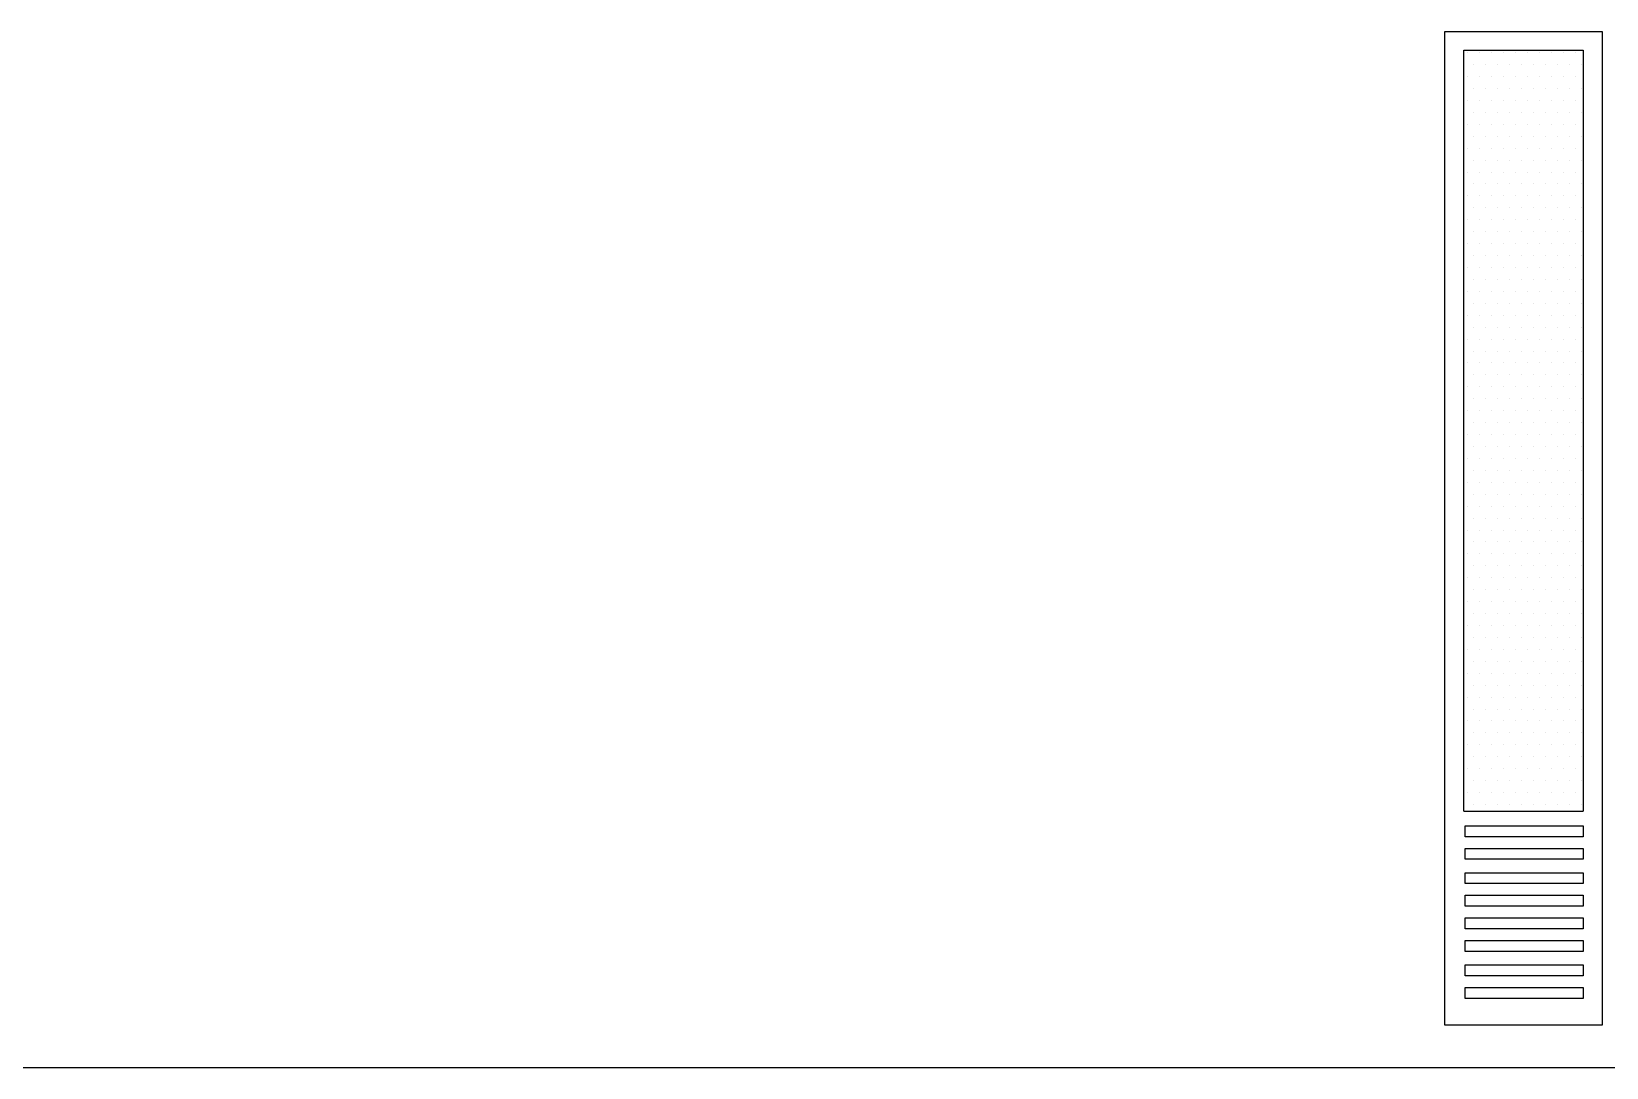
# Model space of a CAD drawing. Header units: inches. Extents: x 11.8 to 54.3, y 10.8 to 35.6.
# Drawn here: x 29.811 to 30.49, y 28.998 to 29.445 of the extents above; entities that cross this region are included whole.
import ezdxf

# ---------------------------------------------------------------- set-up
doc = ezdxf.new("R2010")
doc.units = ezdxf.units.IN
doc.header["$MEASUREMENT"] = 0
for name, color, linetype in [('02', 2, 'Continuous'), ('1', 1, 'Continuous'), ('4', 4, 'Continuous')]:
    doc.layers.add(name, color=color, linetype=linetype)

msp = doc.modelspace()

# ---------------------------------------------------------------- linework, layer by layer
at = {"layer": '02'}
for p, q in [((30.42878, 29.43678), (30.48028, 29.43678)), ((30.42878, 29.10878), (30.42878, 29.43678)), ((30.43049, 29.43574), (30.43049, 29.43574)), ((30.43564, 29.43574), (30.43564, 29.43574)), ((30.44078, 29.43574), (30.44078, 29.43574)), ((30.44592, 29.43574), (30.44592, 29.43574)), ((30.45107, 29.43574), (30.45107, 29.43574)), ((30.45621, 29.43574), (30.45621, 29.43574)), ((30.46135, 29.43574), (30.46135, 29.43574)), ((30.4665, 29.43574), (30.4665, 29.43574)), ((30.47164, 29.43574), (30.47164, 29.43574)), ((30.47678, 29.43574), (30.47678, 29.43574)), ((30.48028, 29.43678), (30.48028, 29.10878)), ((30.43306, 29.4306), (30.43306, 29.4306)), ((30.43821, 29.4306), (30.43821, 29.4306)), ((30.44335, 29.4306), (30.44335, 29.4306)), ((30.44849, 29.4306), (30.44849, 29.4306)), ((30.45364, 29.4306), (30.45364, 29.4306)), ((30.45878, 29.4306), (30.45878, 29.4306)), ((30.46393, 29.4306), (30.46393, 29.4306)), ((30.46907, 29.4306), (30.46907, 29.4306)), ((30.47421, 29.4306), (30.47421, 29.4306)), ((30.47936, 29.4306), (30.47936, 29.4306)), ((30.43049, 29.42545), (30.43049, 29.42545)), ((30.43564, 29.42545), (30.43564, 29.42545)), ((30.44078, 29.42545), (30.44078, 29.42545)), ((30.44592, 29.42545), (30.44592, 29.42545)), ((30.45107, 29.42545), (30.45107, 29.42545)), ((30.45621, 29.42545), (30.45621, 29.42545)), ((30.46135, 29.42545), (30.46135, 29.42545)), ((30.4665, 29.42545), (30.4665, 29.42545)), ((30.47164, 29.42545), (30.47164, 29.42545)), ((30.47678, 29.42545), (30.47678, 29.42545)), ((30.43049, 29.41517), (30.43049, 29.41517)), ((30.43306, 29.42031), (30.43306, 29.42031)), ((30.43564, 29.41517), (30.43564, 29.41517)), ((30.43821, 29.42031), (30.43821, 29.42031)), ((30.44078, 29.41517), (30.44078, 29.41517)), ((30.44335, 29.42031), (30.44335, 29.42031)), ((30.44592, 29.41517), (30.44592, 29.41517)), ((30.44849, 29.42031), (30.44849, 29.42031)), ((30.45107, 29.41517), (30.45107, 29.41517)), ((30.45364, 29.42031), (30.45364, 29.42031)), ((30.45621, 29.41517), (30.45621, 29.41517)), ((30.45878, 29.42031), (30.45878, 29.42031)), ((30.46135, 29.41517), (30.46135, 29.41517)), ((30.46393, 29.42031), (30.46393, 29.42031)), ((30.4665, 29.41517), (30.4665, 29.41517)), ((30.46907, 29.42031), (30.46907, 29.42031)), ((30.47164, 29.41517), (30.47164, 29.41517)), ((30.47421, 29.42031), (30.47421, 29.42031)), ((30.47678, 29.41517), (30.47678, 29.41517)), ((30.47936, 29.42031), (30.47936, 29.42031)), ((30.43306, 29.41002), (30.43306, 29.41002)), ((30.43821, 29.41002), (30.43821, 29.41002)), ((30.44335, 29.41002), (30.44335, 29.41002)), ((30.44849, 29.41002), (30.44849, 29.41002)), ((30.45364, 29.41002), (30.45364, 29.41002)), ((30.45878, 29.41002), (30.45878, 29.41002)), ((30.46393, 29.41002), (30.46393, 29.41002)), ((30.46907, 29.41002), (30.46907, 29.41002)), ((30.47421, 29.41002), (30.47421, 29.41002)), ((30.47936, 29.41002), (30.47936, 29.41002)), ((30.43049, 29.40488), (30.43049, 29.40488)), ((30.43564, 29.40488), (30.43564, 29.40488)), ((30.44078, 29.40488), (30.44078, 29.40488)), ((30.44592, 29.40488), (30.44592, 29.40488)), ((30.45107, 29.40488), (30.45107, 29.40488)), ((30.45621, 29.40488), (30.45621, 29.40488)), ((30.46135, 29.40488), (30.46135, 29.40488)), ((30.4665, 29.40488), (30.4665, 29.40488)), ((30.47164, 29.40488), (30.47164, 29.40488)), ((30.47678, 29.40488), (30.47678, 29.40488)), ((30.43049, 29.39459), (30.43049, 29.39459)), ((30.43306, 29.39973), (30.43306, 29.39973)), ((30.43564, 29.39459), (30.43564, 29.39459)), ((30.43821, 29.39973), (30.43821, 29.39973)), ((30.44078, 29.39459), (30.44078, 29.39459)), ((30.44335, 29.39973), (30.44335, 29.39973)), ((30.44592, 29.39459), (30.44592, 29.39459)), ((30.44849, 29.39973), (30.44849, 29.39973)), ((30.45107, 29.39459), (30.45107, 29.39459)), ((30.45364, 29.39973), (30.45364, 29.39973)), ((30.45621, 29.39459), (30.45621, 29.39459)), ((30.45878, 29.39973), (30.45878, 29.39973)), ((30.46135, 29.39459), (30.46135, 29.39459)), ((30.46393, 29.39973), (30.46393, 29.39973)), ((30.4665, 29.39459), (30.4665, 29.39459)), ((30.46907, 29.39973), (30.46907, 29.39973)), ((30.47164, 29.39459), (30.47164, 29.39459)), ((30.47421, 29.39973), (30.47421, 29.39973)), ((30.47678, 29.39459), (30.47678, 29.39459)), ((30.47936, 29.39973), (30.47936, 29.39973)), ((30.43306, 29.38945), (30.43306, 29.38945)), ((30.43821, 29.38945), (30.43821, 29.38945)), ((30.44335, 29.38945), (30.44335, 29.38945)), ((30.44849, 29.38945), (30.44849, 29.38945)), ((30.45364, 29.38945), (30.45364, 29.38945)), ((30.45878, 29.38945), (30.45878, 29.38945)), ((30.46393, 29.38945), (30.46393, 29.38945)), ((30.46907, 29.38945), (30.46907, 29.38945)), ((30.47421, 29.38945), (30.47421, 29.38945)), ((30.47936, 29.38945), (30.47936, 29.38945)), ((30.43049, 29.3843), (30.43049, 29.3843)), ((30.43564, 29.3843), (30.43564, 29.3843)), ((30.44078, 29.3843), (30.44078, 29.3843)), ((30.44592, 29.3843), (30.44592, 29.3843)), ((30.45107, 29.3843), (30.45107, 29.3843)), ((30.45621, 29.3843), (30.45621, 29.3843)), ((30.46135, 29.3843), (30.46135, 29.3843)), ((30.4665, 29.3843), (30.4665, 29.3843)), ((30.47164, 29.3843), (30.47164, 29.3843)), ((30.47678, 29.3843), (30.47678, 29.3843)), ((30.43049, 29.37402), (30.43049, 29.37402)), ((30.43306, 29.37916), (30.43306, 29.37916)), ((30.43564, 29.37402), (30.43564, 29.37402)), ((30.43821, 29.37916), (30.43821, 29.37916)), ((30.44078, 29.37402), (30.44078, 29.37402)), ((30.44335, 29.37916), (30.44335, 29.37916)), ((30.44592, 29.37402), (30.44592, 29.37402)), ((30.44849, 29.37916), (30.44849, 29.37916)), ((30.45107, 29.37402), (30.45107, 29.37402)), ((30.45364, 29.37916), (30.45364, 29.37916)), ((30.45621, 29.37402), (30.45621, 29.37402)), ((30.45878, 29.37916), (30.45878, 29.37916)), ((30.46135, 29.37402), (30.46135, 29.37402)), ((30.46393, 29.37916), (30.46393, 29.37916)), ((30.4665, 29.37402), (30.4665, 29.37402)), ((30.46907, 29.37916), (30.46907, 29.37916)), ((30.47164, 29.37402), (30.47164, 29.37402)), ((30.47421, 29.37916), (30.47421, 29.37916)), ((30.47678, 29.37402), (30.47678, 29.37402)), ((30.47936, 29.37916), (30.47936, 29.37916)), ((30.43306, 29.36887), (30.43306, 29.36887)), ((30.43821, 29.36887), (30.43821, 29.36887)), ((30.44335, 29.36887), (30.44335, 29.36887)), ((30.44849, 29.36887), (30.44849, 29.36887)), ((30.45364, 29.36887), (30.45364, 29.36887)), ((30.45878, 29.36887), (30.45878, 29.36887)), ((30.46393, 29.36887), (30.46393, 29.36887)), ((30.46907, 29.36887), (30.46907, 29.36887)), ((30.47421, 29.36887), (30.47421, 29.36887)), ((30.47936, 29.36887), (30.47936, 29.36887)), ((30.43049, 29.36373), (30.43049, 29.36373)), ((30.43564, 29.36373), (30.43564, 29.36373)), ((30.44078, 29.36373), (30.44078, 29.36373)), ((30.44592, 29.36373), (30.44592, 29.36373)), ((30.45107, 29.36373), (30.45107, 29.36373)), ((30.45621, 29.36373), (30.45621, 29.36373)), ((30.46135, 29.36373), (30.46135, 29.36373)), ((30.4665, 29.36373), (30.4665, 29.36373)), ((30.47164, 29.36373), (30.47164, 29.36373)), ((30.47678, 29.36373), (30.47678, 29.36373)), ((30.43049, 29.35344), (30.43049, 29.35344)), ((30.43306, 29.35859), (30.43306, 29.35859)), ((30.43564, 29.35344), (30.43564, 29.35344)), ((30.43821, 29.35859), (30.43821, 29.35859)), ((30.44078, 29.35344), (30.44078, 29.35344)), ((30.44335, 29.35859), (30.44335, 29.35859)), ((30.44592, 29.35344), (30.44592, 29.35344)), ((30.44849, 29.35859), (30.44849, 29.35859)), ((30.45107, 29.35344), (30.45107, 29.35344)), ((30.45364, 29.35859), (30.45364, 29.35859)), ((30.45621, 29.35344), (30.45621, 29.35344)), ((30.45878, 29.35859), (30.45878, 29.35859)), ((30.46135, 29.35344), (30.46135, 29.35344)), ((30.46393, 29.35859), (30.46393, 29.35859)), ((30.4665, 29.35344), (30.4665, 29.35344)), ((30.46907, 29.35859), (30.46907, 29.35859)), ((30.47164, 29.35344), (30.47164, 29.35344)), ((30.47421, 29.35859), (30.47421, 29.35859)), ((30.47678, 29.35344), (30.47678, 29.35344)), ((30.47936, 29.35859), (30.47936, 29.35859)), ((30.43306, 29.3483), (30.43306, 29.3483)), ((30.43821, 29.3483), (30.43821, 29.3483)), ((30.44335, 29.3483), (30.44335, 29.3483)), ((30.44849, 29.3483), (30.44849, 29.3483)), ((30.45364, 29.3483), (30.45364, 29.3483)), ((30.45878, 29.3483), (30.45878, 29.3483)), ((30.46393, 29.3483), (30.46393, 29.3483)), ((30.46907, 29.3483), (30.46907, 29.3483)), ((30.47421, 29.3483), (30.47421, 29.3483)), ((30.47936, 29.3483), (30.47936, 29.3483)), ((30.43049, 29.34316), (30.43049, 29.34316)), ((30.43564, 29.34316), (30.43564, 29.34316)), ((30.44078, 29.34316), (30.44078, 29.34316)), ((30.44592, 29.34316), (30.44592, 29.34316)), ((30.45107, 29.34316), (30.45107, 29.34316)), ((30.45621, 29.34316), (30.45621, 29.34316)), ((30.46135, 29.34316), (30.46135, 29.34316)), ((30.4665, 29.34316), (30.4665, 29.34316)), ((30.47164, 29.34316), (30.47164, 29.34316)), ((30.47678, 29.34316), (30.47678, 29.34316)), ((30.43049, 29.33287), (30.43049, 29.33287)), ((30.43306, 29.33801), (30.43306, 29.33801)), ((30.43564, 29.33287), (30.43564, 29.33287)), ((30.43821, 29.33801), (30.43821, 29.33801)), ((30.44078, 29.33287), (30.44078, 29.33287)), ((30.44335, 29.33801), (30.44335, 29.33801)), ((30.44592, 29.33287), (30.44592, 29.33287)), ((30.44849, 29.33801), (30.44849, 29.33801)), ((30.45107, 29.33287), (30.45107, 29.33287)), ((30.45364, 29.33801), (30.45364, 29.33801)), ((30.45621, 29.33287), (30.45621, 29.33287)), ((30.45878, 29.33801), (30.45878, 29.33801)), ((30.46135, 29.33287), (30.46135, 29.33287)), ((30.46393, 29.33801), (30.46393, 29.33801)), ((30.4665, 29.33287), (30.4665, 29.33287)), ((30.46907, 29.33801), (30.46907, 29.33801)), ((30.47164, 29.33287), (30.47164, 29.33287)), ((30.47421, 29.33801), (30.47421, 29.33801)), ((30.47678, 29.33287), (30.47678, 29.33287)), ((30.47936, 29.33801), (30.47936, 29.33801)), ((30.43306, 29.32773), (30.43306, 29.32773)), ((30.43821, 29.32773), (30.43821, 29.32773)), ((30.44335, 29.32773), (30.44335, 29.32773)), ((30.44849, 29.32773), (30.44849, 29.32773)), ((30.45364, 29.32773), (30.45364, 29.32773)), ((30.45878, 29.32773), (30.45878, 29.32773)), ((30.46393, 29.32773), (30.46393, 29.32773)), ((30.46907, 29.32773), (30.46907, 29.32773)), ((30.47421, 29.32773), (30.47421, 29.32773)), ((30.47936, 29.32773), (30.47936, 29.32773)), ((30.43049, 29.32258), (30.43049, 29.32258)), ((30.43564, 29.32258), (30.43564, 29.32258)), ((30.44078, 29.32258), (30.44078, 29.32258)), ((30.44592, 29.32258), (30.44592, 29.32258)), ((30.45107, 29.32258), (30.45107, 29.32258)), ((30.45621, 29.32258), (30.45621, 29.32258)), ((30.46135, 29.32258), (30.46135, 29.32258)), ((30.4665, 29.32258), (30.4665, 29.32258)), ((30.47164, 29.32258), (30.47164, 29.32258)), ((30.47678, 29.32258), (30.47678, 29.32258)), ((30.43049, 29.3123), (30.43049, 29.3123)), ((30.43306, 29.31744), (30.43306, 29.31744)), ((30.43564, 29.3123), (30.43564, 29.3123)), ((30.43821, 29.31744), (30.43821, 29.31744)), ((30.44078, 29.3123), (30.44078, 29.3123)), ((30.44335, 29.31744), (30.44335, 29.31744)), ((30.44592, 29.3123), (30.44592, 29.3123)), ((30.44849, 29.31744), (30.44849, 29.31744)), ((30.45107, 29.3123), (30.45107, 29.3123)), ((30.45364, 29.31744), (30.45364, 29.31744)), ((30.45621, 29.3123), (30.45621, 29.3123)), ((30.45878, 29.31744), (30.45878, 29.31744)), ((30.46135, 29.3123), (30.46135, 29.3123)), ((30.46393, 29.31744), (30.46393, 29.31744)), ((30.4665, 29.3123), (30.4665, 29.3123)), ((30.46907, 29.31744), (30.46907, 29.31744)), ((30.47164, 29.3123), (30.47164, 29.3123)), ((30.47421, 29.31744), (30.47421, 29.31744)), ((30.47678, 29.3123), (30.47678, 29.3123)), ((30.47936, 29.31744), (30.47936, 29.31744)), ((30.43306, 29.30715), (30.43306, 29.30715)), ((30.43821, 29.30715), (30.43821, 29.30715)), ((30.44335, 29.30715), (30.44335, 29.30715)), ((30.44849, 29.30715), (30.44849, 29.30715)), ((30.45364, 29.30715), (30.45364, 29.30715)), ((30.45878, 29.30715), (30.45878, 29.30715)), ((30.46393, 29.30715), (30.46393, 29.30715)), ((30.46907, 29.30715), (30.46907, 29.30715)), ((30.47421, 29.30715), (30.47421, 29.30715)), ((30.47936, 29.30715), (30.47936, 29.30715)), ((30.43049, 29.30201), (30.43049, 29.30201)), ((30.43564, 29.30201), (30.43564, 29.30201)), ((30.44078, 29.30201), (30.44078, 29.30201)), ((30.44592, 29.30201), (30.44592, 29.30201)), ((30.45107, 29.30201), (30.45107, 29.30201)), ((30.45621, 29.30201), (30.45621, 29.30201)), ((30.46135, 29.30201), (30.46135, 29.30201)), ((30.4665, 29.30201), (30.4665, 29.30201)), ((30.47164, 29.30201), (30.47164, 29.30201)), ((30.47678, 29.30201), (30.47678, 29.30201)), ((30.43049, 29.29172), (30.43049, 29.29172)), ((30.43306, 29.29686), (30.43306, 29.29686)), ((30.43564, 29.29172), (30.43564, 29.29172)), ((30.43821, 29.29686), (30.43821, 29.29686)), ((30.44078, 29.29172), (30.44078, 29.29172)), ((30.44335, 29.29686), (30.44335, 29.29686)), ((30.44592, 29.29172), (30.44592, 29.29172)), ((30.44849, 29.29686), (30.44849, 29.29686)), ((30.45107, 29.29172), (30.45107, 29.29172)), ((30.45364, 29.29686), (30.45364, 29.29686)), ((30.45621, 29.29172), (30.45621, 29.29172)), ((30.45878, 29.29686), (30.45878, 29.29686)), ((30.46135, 29.29172), (30.46135, 29.29172)), ((30.46393, 29.29686), (30.46393, 29.29686)), ((30.4665, 29.29172), (30.4665, 29.29172)), ((30.46907, 29.29686), (30.46907, 29.29686)), ((30.47164, 29.29172), (30.47164, 29.29172)), ((30.47421, 29.29686), (30.47421, 29.29686)), ((30.47678, 29.29172), (30.47678, 29.29172)), ((30.47936, 29.29686), (30.47936, 29.29686)), ((30.43306, 29.28658), (30.43306, 29.28658)), ((30.43821, 29.28658), (30.43821, 29.28658)), ((30.44335, 29.28658), (30.44335, 29.28658)), ((30.44849, 29.28658), (30.44849, 29.28658)), ((30.45364, 29.28658), (30.45364, 29.28658)), ((30.45878, 29.28658), (30.45878, 29.28658)), ((30.46393, 29.28658), (30.46393, 29.28658)), ((30.46907, 29.28658), (30.46907, 29.28658)), ((30.47421, 29.28658), (30.47421, 29.28658)), ((30.47936, 29.28658), (30.47936, 29.28658)), ((30.43049, 29.28143), (30.43049, 29.28143)), ((30.43564, 29.28143), (30.43564, 29.28143)), ((30.44078, 29.28143), (30.44078, 29.28143)), ((30.44592, 29.28143), (30.44592, 29.28143)), ((30.45107, 29.28143), (30.45107, 29.28143)), ((30.45621, 29.28143), (30.45621, 29.28143)), ((30.46135, 29.28143), (30.46135, 29.28143)), ((30.4665, 29.28143), (30.4665, 29.28143)), ((30.47164, 29.28143), (30.47164, 29.28143)), ((30.47678, 29.28143), (30.47678, 29.28143)), ((30.43049, 29.27115), (30.43049, 29.27115)), ((30.43306, 29.27629), (30.43306, 29.27629)), ((30.43564, 29.27115), (30.43564, 29.27115)), ((30.43821, 29.27629), (30.43821, 29.27629)), ((30.44078, 29.27115), (30.44078, 29.27115)), ((30.44335, 29.27629), (30.44335, 29.27629)), ((30.44592, 29.27115), (30.44592, 29.27115)), ((30.44849, 29.27629), (30.44849, 29.27629)), ((30.45107, 29.27115), (30.45107, 29.27115)), ((30.45364, 29.27629), (30.45364, 29.27629)), ((30.45621, 29.27115), (30.45621, 29.27115)), ((30.45878, 29.27629), (30.45878, 29.27629)), ((30.46135, 29.27115), (30.46135, 29.27115)), ((30.46393, 29.27629), (30.46393, 29.27629)), ((30.4665, 29.27115), (30.4665, 29.27115)), ((30.46907, 29.27629), (30.46907, 29.27629)), ((30.47164, 29.27115), (30.47164, 29.27115)), ((30.47421, 29.27629), (30.47421, 29.27629)), ((30.47678, 29.27115), (30.47678, 29.27115)), ((30.47936, 29.27629), (30.47936, 29.27629)), ((30.43306, 29.266), (30.43306, 29.266)), ((30.43821, 29.266), (30.43821, 29.266)), ((30.44335, 29.266), (30.44335, 29.266)), ((30.44849, 29.266), (30.44849, 29.266)), ((30.45364, 29.266), (30.45364, 29.266)), ((30.45878, 29.266), (30.45878, 29.266)), ((30.46393, 29.266), (30.46393, 29.266)), ((30.46907, 29.266), (30.46907, 29.266)), ((30.47421, 29.266), (30.47421, 29.266)), ((30.47936, 29.266), (30.47936, 29.266)), ((30.43049, 29.26086), (30.43049, 29.26086)), ((30.43564, 29.26086), (30.43564, 29.26086)), ((30.44078, 29.26086), (30.44078, 29.26086)), ((30.44592, 29.26086), (30.44592, 29.26086)), ((30.45107, 29.26086), (30.45107, 29.26086)), ((30.45621, 29.26086), (30.45621, 29.26086)), ((30.46135, 29.26086), (30.46135, 29.26086)), ((30.4665, 29.26086), (30.4665, 29.26086)), ((30.47164, 29.26086), (30.47164, 29.26086)), ((30.47678, 29.26086), (30.47678, 29.26086)), ((30.43306, 29.25572), (30.43306, 29.25572)), ((30.43821, 29.25572), (30.43821, 29.25572)), ((30.44335, 29.25572), (30.44335, 29.25572)), ((30.44849, 29.25572), (30.44849, 29.25572)), ((30.45364, 29.25572), (30.45364, 29.25572)), ((30.45878, 29.25572), (30.45878, 29.25572)), ((30.46393, 29.25572), (30.46393, 29.25572)), ((30.46907, 29.25572), (30.46907, 29.25572)), ((30.47421, 29.25572), (30.47421, 29.25572)), ((30.47936, 29.25572), (30.47936, 29.25572)), ((30.43049, 29.25057), (30.43049, 29.25057)), ((30.43306, 29.24543), (30.43306, 29.24543)), ((30.43564, 29.25057), (30.43564, 29.25057)), ((30.43821, 29.24543), (30.43821, 29.24543)), ((30.44078, 29.25057), (30.44078, 29.25057)), ((30.44335, 29.24543), (30.44335, 29.24543)), ((30.44592, 29.25057), (30.44592, 29.25057)), ((30.44849, 29.24543), (30.44849, 29.24543)), ((30.45107, 29.25057), (30.45107, 29.25057)), ((30.45364, 29.24543), (30.45364, 29.24543)), ((30.45621, 29.25057), (30.45621, 29.25057)), ((30.45878, 29.24543), (30.45878, 29.24543)), ((30.46135, 29.25057), (30.46135, 29.25057)), ((30.46393, 29.24543), (30.46393, 29.24543)), ((30.4665, 29.25057), (30.4665, 29.25057)), ((30.46907, 29.24543), (30.46907, 29.24543)), ((30.47164, 29.25057), (30.47164, 29.25057)), ((30.47421, 29.24543), (30.47421, 29.24543)), ((30.47678, 29.25057), (30.47678, 29.25057)), ((30.47936, 29.24543), (30.47936, 29.24543)), ((30.43049, 29.24029), (30.43049, 29.24029)), ((30.43564, 29.24029), (30.43564, 29.24029)), ((30.44078, 29.24029), (30.44078, 29.24029)), ((30.44592, 29.24029), (30.44592, 29.24029)), ((30.45107, 29.24029), (30.45107, 29.24029)), ((30.45621, 29.24029), (30.45621, 29.24029)), ((30.46135, 29.24029), (30.46135, 29.24029)), ((30.4665, 29.24029), (30.4665, 29.24029)), ((30.47164, 29.24029), (30.47164, 29.24029)), ((30.47678, 29.24029), (30.47678, 29.24029)), ((30.43306, 29.23514), (30.43306, 29.23514)), ((30.43821, 29.23514), (30.43821, 29.23514)), ((30.44335, 29.23514), (30.44335, 29.23514)), ((30.44849, 29.23514), (30.44849, 29.23514)), ((30.45364, 29.23514), (30.45364, 29.23514)), ((30.45878, 29.23514), (30.45878, 29.23514)), ((30.46393, 29.23514), (30.46393, 29.23514)), ((30.46907, 29.23514), (30.46907, 29.23514)), ((30.47421, 29.23514), (30.47421, 29.23514)), ((30.47936, 29.23514), (30.47936, 29.23514)), ((30.43049, 29.23), (30.43049, 29.23)), ((30.43306, 29.22486), (30.43306, 29.22486)), ((30.43564, 29.23), (30.43564, 29.23)), ((30.43821, 29.22486), (30.43821, 29.22486)), ((30.44078, 29.23), (30.44078, 29.23)), ((30.44335, 29.22486), (30.44335, 29.22486)), ((30.44592, 29.23), (30.44592, 29.23)), ((30.44849, 29.22486), (30.44849, 29.22486)), ((30.45107, 29.23), (30.45107, 29.23)), ((30.45364, 29.22486), (30.45364, 29.22486)), ((30.45621, 29.23), (30.45621, 29.23)), ((30.45878, 29.22486), (30.45878, 29.22486)), ((30.46135, 29.23), (30.46135, 29.23)), ((30.46393, 29.22486), (30.46393, 29.22486)), ((30.4665, 29.23), (30.4665, 29.23)), ((30.46907, 29.22486), (30.46907, 29.22486)), ((30.47164, 29.23), (30.47164, 29.23)), ((30.47421, 29.22486), (30.47421, 29.22486)), ((30.47678, 29.23), (30.47678, 29.23)), ((30.47936, 29.22486), (30.47936, 29.22486)), ((30.43049, 29.21971), (30.43049, 29.21971)), ((30.43564, 29.21971), (30.43564, 29.21971)), ((30.44078, 29.21971), (30.44078, 29.21971)), ((30.44592, 29.21971), (30.44592, 29.21971)), ((30.45107, 29.21971), (30.45107, 29.21971)), ((30.45621, 29.21971), (30.45621, 29.21971)), ((30.46135, 29.21971), (30.46135, 29.21971)), ((30.4665, 29.21971), (30.4665, 29.21971)), ((30.47164, 29.21971), (30.47164, 29.21971)), ((30.47678, 29.21971), (30.47678, 29.21971)), ((30.43306, 29.21457), (30.43306, 29.21457)), ((30.43821, 29.21457), (30.43821, 29.21457)), ((30.44335, 29.21457), (30.44335, 29.21457)), ((30.44849, 29.21457), (30.44849, 29.21457)), ((30.45364, 29.21457), (30.45364, 29.21457)), ((30.45878, 29.21457), (30.45878, 29.21457)), ((30.46393, 29.21457), (30.46393, 29.21457)), ((30.46907, 29.21457), (30.46907, 29.21457)), ((30.47421, 29.21457), (30.47421, 29.21457)), ((30.47936, 29.21457), (30.47936, 29.21457)), ((30.43049, 29.20943), (30.43049, 29.20943)), ((30.43306, 29.20428), (30.43306, 29.20428)), ((30.43564, 29.20943), (30.43564, 29.20943)), ((30.43821, 29.20428), (30.43821, 29.20428)), ((30.44078, 29.20943), (30.44078, 29.20943)), ((30.44335, 29.20428), (30.44335, 29.20428)), ((30.44592, 29.20943), (30.44592, 29.20943)), ((30.44849, 29.20428), (30.44849, 29.20428)), ((30.45107, 29.20943), (30.45107, 29.20943)), ((30.45364, 29.20428), (30.45364, 29.20428)), ((30.45621, 29.20943), (30.45621, 29.20943)), ((30.45878, 29.20428), (30.45878, 29.20428)), ((30.46135, 29.20943), (30.46135, 29.20943)), ((30.46393, 29.20428), (30.46393, 29.20428)), ((30.4665, 29.20943), (30.4665, 29.20943)), ((30.46907, 29.20428), (30.46907, 29.20428)), ((30.47164, 29.20943), (30.47164, 29.20943)), ((30.47421, 29.20428), (30.47421, 29.20428)), ((30.47678, 29.20943), (30.47678, 29.20943)), ((30.47936, 29.20428), (30.47936, 29.20428)), ((30.43049, 29.19914), (30.43049, 29.19914)), ((30.43564, 29.19914), (30.43564, 29.19914)), ((30.44078, 29.19914), (30.44078, 29.19914)), ((30.44592, 29.19914), (30.44592, 29.19914)), ((30.45107, 29.19914), (30.45107, 29.19914)), ((30.45621, 29.19914), (30.45621, 29.19914)), ((30.46135, 29.19914), (30.46135, 29.19914)), ((30.4665, 29.19914), (30.4665, 29.19914)), ((30.47164, 29.19914), (30.47164, 29.19914)), ((30.47678, 29.19914), (30.47678, 29.19914)), ((30.43306, 29.19399), (30.43306, 29.19399)), ((30.43821, 29.19399), (30.43821, 29.19399)), ((30.44335, 29.19399), (30.44335, 29.19399)), ((30.44849, 29.19399), (30.44849, 29.19399)), ((30.45364, 29.19399), (30.45364, 29.19399)), ((30.45878, 29.19399), (30.45878, 29.19399)), ((30.46393, 29.19399), (30.46393, 29.19399)), ((30.46907, 29.19399), (30.46907, 29.19399)), ((30.47421, 29.19399), (30.47421, 29.19399)), ((30.47936, 29.19399), (30.47936, 29.19399)), ((30.43049, 29.18885), (30.43049, 29.18885)), ((30.43306, 29.18371), (30.43306, 29.18371)), ((30.43564, 29.18885), (30.43564, 29.18885)), ((30.43821, 29.18371), (30.43821, 29.18371)), ((30.44078, 29.18885), (30.44078, 29.18885)), ((30.44335, 29.18371), (30.44335, 29.18371)), ((30.44592, 29.18885), (30.44592, 29.18885)), ((30.44849, 29.18371), (30.44849, 29.18371)), ((30.45107, 29.18885), (30.45107, 29.18885)), ((30.45364, 29.18371), (30.45364, 29.18371)), ((30.45621, 29.18885), (30.45621, 29.18885)), ((30.45878, 29.18371), (30.45878, 29.18371)), ((30.46135, 29.18885), (30.46135, 29.18885)), ((30.46393, 29.18371), (30.46393, 29.18371)), ((30.4665, 29.18885), (30.4665, 29.18885)), ((30.46907, 29.18371), (30.46907, 29.18371)), ((30.47164, 29.18885), (30.47164, 29.18885)), ((30.47421, 29.18371), (30.47421, 29.18371)), ((30.47678, 29.18885), (30.47678, 29.18885)), ((30.47936, 29.18371), (30.47936, 29.18371)), ((30.43049, 29.17856), (30.43049, 29.17856)), ((30.43564, 29.17856), (30.43564, 29.17856)), ((30.44078, 29.17856), (30.44078, 29.17856)), ((30.44592, 29.17856), (30.44592, 29.17856)), ((30.45107, 29.17856), (30.45107, 29.17856)), ((30.45621, 29.17856), (30.45621, 29.17856)), ((30.46135, 29.17856), (30.46135, 29.17856)), ((30.4665, 29.17856), (30.4665, 29.17856)), ((30.47164, 29.17856), (30.47164, 29.17856)), ((30.47678, 29.17856), (30.47678, 29.17856)), ((30.43306, 29.17342), (30.43306, 29.17342)), ((30.43821, 29.17342), (30.43821, 29.17342)), ((30.44335, 29.17342), (30.44335, 29.17342)), ((30.44849, 29.17342), (30.44849, 29.17342)), ((30.45364, 29.17342), (30.45364, 29.17342)), ((30.45878, 29.17342), (30.45878, 29.17342)), ((30.46393, 29.17342), (30.46393, 29.17342)), ((30.46907, 29.17342), (30.46907, 29.17342)), ((30.47421, 29.17342), (30.47421, 29.17342)), ((30.47936, 29.17342), (30.47936, 29.17342)), ((30.43049, 29.16828), (30.43049, 29.16828)), ((30.43306, 29.16313), (30.43306, 29.16313)), ((30.43564, 29.16828), (30.43564, 29.16828)), ((30.43821, 29.16313), (30.43821, 29.16313)), ((30.44078, 29.16828), (30.44078, 29.16828)), ((30.44335, 29.16313), (30.44335, 29.16313)), ((30.44592, 29.16828), (30.44592, 29.16828)), ((30.44849, 29.16313), (30.44849, 29.16313)), ((30.45107, 29.16828), (30.45107, 29.16828)), ((30.45364, 29.16313), (30.45364, 29.16313)), ((30.45621, 29.16828), (30.45621, 29.16828)), ((30.45878, 29.16313), (30.45878, 29.16313)), ((30.46135, 29.16828), (30.46135, 29.16828)), ((30.46393, 29.16313), (30.46393, 29.16313)), ((30.4665, 29.16828), (30.4665, 29.16828)), ((30.46907, 29.16313), (30.46907, 29.16313)), ((30.47164, 29.16828), (30.47164, 29.16828)), ((30.47421, 29.16313), (30.47421, 29.16313)), ((30.47678, 29.16828), (30.47678, 29.16828)), ((30.47936, 29.16313), (30.47936, 29.16313)), ((30.43049, 29.15799), (30.43049, 29.15799)), ((30.43564, 29.15799), (30.43564, 29.15799)), ((30.44078, 29.15799), (30.44078, 29.15799)), ((30.44592, 29.15799), (30.44592, 29.15799)), ((30.45107, 29.15799), (30.45107, 29.15799)), ((30.45621, 29.15799), (30.45621, 29.15799)), ((30.46135, 29.15799), (30.46135, 29.15799)), ((30.4665, 29.15799), (30.4665, 29.15799)), ((30.47164, 29.15799), (30.47164, 29.15799)), ((30.47678, 29.15799), (30.47678, 29.15799)), ((30.43306, 29.15285), (30.43306, 29.15285)), ((30.43821, 29.15285), (30.43821, 29.15285)), ((30.44335, 29.15285), (30.44335, 29.15285)), ((30.44849, 29.15285), (30.44849, 29.15285)), ((30.45364, 29.15285), (30.45364, 29.15285)), ((30.45878, 29.15285), (30.45878, 29.15285)), ((30.46393, 29.15285), (30.46393, 29.15285)), ((30.46907, 29.15285), (30.46907, 29.15285)), ((30.47421, 29.15285), (30.47421, 29.15285)), ((30.47936, 29.15285), (30.47936, 29.15285)), ((30.43049, 29.1477), (30.43049, 29.1477)), ((30.43306, 29.14256), (30.43306, 29.14256)), ((30.43564, 29.1477), (30.43564, 29.1477)), ((30.43821, 29.14256), (30.43821, 29.14256)), ((30.44078, 29.1477), (30.44078, 29.1477)), ((30.44335, 29.14256), (30.44335, 29.14256)), ((30.44592, 29.1477), (30.44592, 29.1477)), ((30.44849, 29.14256), (30.44849, 29.14256)), ((30.45107, 29.1477), (30.45107, 29.1477)), ((30.45364, 29.14256), (30.45364, 29.14256)), ((30.45621, 29.1477), (30.45621, 29.1477)), ((30.45878, 29.14256), (30.45878, 29.14256)), ((30.46135, 29.1477), (30.46135, 29.1477)), ((30.46393, 29.14256), (30.46393, 29.14256)), ((30.4665, 29.1477), (30.4665, 29.1477)), ((30.46907, 29.14256), (30.46907, 29.14256)), ((30.47164, 29.1477), (30.47164, 29.1477)), ((30.47421, 29.14256), (30.47421, 29.14256)), ((30.47678, 29.1477), (30.47678, 29.1477)), ((30.47936, 29.14256), (30.47936, 29.14256)), ((30.43049, 29.13742), (30.43049, 29.13742)), ((30.43564, 29.13742), (30.43564, 29.13742)), ((30.44078, 29.13742), (30.44078, 29.13742)), ((30.44592, 29.13742), (30.44592, 29.13742)), ((30.45107, 29.13742), (30.45107, 29.13742)), ((30.45621, 29.13742), (30.45621, 29.13742)), ((30.46135, 29.13742), (30.46135, 29.13742)), ((30.4665, 29.13742), (30.4665, 29.13742)), ((30.47164, 29.13742), (30.47164, 29.13742)), ((30.47678, 29.13742), (30.47678, 29.13742)), ((30.43306, 29.13227), (30.43306, 29.13227)), ((30.43821, 29.13227), (30.43821, 29.13227)), ((30.44335, 29.13227), (30.44335, 29.13227)), ((30.44849, 29.13227), (30.44849, 29.13227)), ((30.45364, 29.13227), (30.45364, 29.13227)), ((30.45878, 29.13227), (30.45878, 29.13227)), ((30.46393, 29.13227), (30.46393, 29.13227)), ((30.46907, 29.13227), (30.46907, 29.13227)), ((30.47421, 29.13227), (30.47421, 29.13227)), ((30.47936, 29.13227), (30.47936, 29.13227)), ((30.43049, 29.12713), (30.43049, 29.12713)), ((30.43306, 29.12199), (30.43306, 29.12199)), ((30.43564, 29.12713), (30.43564, 29.12713)), ((30.43821, 29.12199), (30.43821, 29.12199)), ((30.44078, 29.12713), (30.44078, 29.12713)), ((30.44335, 29.12199), (30.44335, 29.12199)), ((30.44592, 29.12713), (30.44592, 29.12713)), ((30.44849, 29.12199), (30.44849, 29.12199)), ((30.45107, 29.12713), (30.45107, 29.12713)), ((30.45364, 29.12199), (30.45364, 29.12199)), ((30.45621, 29.12713), (30.45621, 29.12713)), ((30.45878, 29.12199), (30.45878, 29.12199)), ((30.46135, 29.12713), (30.46135, 29.12713)), ((30.46393, 29.12199), (30.46393, 29.12199)), ((30.4665, 29.12713), (30.4665, 29.12713)), ((30.46907, 29.12199), (30.46907, 29.12199)), ((30.47164, 29.12713), (30.47164, 29.12713)), ((30.47421, 29.12199), (30.47421, 29.12199)), ((30.47678, 29.12713), (30.47678, 29.12713)), ((30.47936, 29.12199), (30.47936, 29.12199)), ((30.43049, 29.11684), (30.43049, 29.11684)), ((30.43564, 29.11684), (30.43564, 29.11684)), ((30.44078, 29.11684), (30.44078, 29.11684)), ((30.44592, 29.11684), (30.44592, 29.11684)), ((30.45107, 29.11684), (30.45107, 29.11684)), ((30.45621, 29.11684), (30.45621, 29.11684)), ((30.46135, 29.11684), (30.46135, 29.11684)), ((30.4665, 29.11684), (30.4665, 29.11684)), ((30.47164, 29.11684), (30.47164, 29.11684)), ((30.47678, 29.11684), (30.47678, 29.11684)), ((30.42878, 29.10878), (30.48028, 29.10878)), ((30.43306, 29.1117), (30.43306, 29.1117)), ((30.43821, 29.1117), (30.43821, 29.1117)), ((30.44335, 29.1117), (30.44335, 29.1117)), ((30.44849, 29.1117), (30.44849, 29.1117)), ((30.45364, 29.1117), (30.45364, 29.1117)), ((30.45878, 29.1117), (30.45878, 29.1117)), ((30.46393, 29.1117), (30.46393, 29.1117)), ((30.46907, 29.1117), (30.46907, 29.1117)), ((30.47421, 29.1117), (30.47421, 29.1117)), ((30.47936, 29.1117), (30.47936, 29.1117)), ((30.42937, 29.09782), (30.42937, 29.10251)), ((30.42937, 29.10251), (30.48032, 29.10251)), ((30.48032, 29.10251), (30.48032, 29.09782)), ((30.48032, 29.09782), (30.42937, 29.09782)), ((30.42937, 29.08807), (30.42937, 29.09275)), ((30.42937, 29.09275), (30.48032, 29.09275)), ((30.48032, 29.08807), (30.42937, 29.08807)), ((30.48032, 29.09275), (30.48032, 29.08807)), ((30.42937, 29.07762), (30.42937, 29.08231)), ((30.42937, 29.08231), (30.48032, 29.08231)), ((30.48032, 29.08231), (30.48032, 29.07762)), ((30.48032, 29.07762), (30.42937, 29.07762)), ((30.42937, 29.06786), (30.42937, 29.07255)), ((30.42937, 29.07255), (30.48032, 29.07255)), ((30.48032, 29.06786), (30.42937, 29.06786)), ((30.48032, 29.07255), (30.48032, 29.06786)), ((30.42937, 29.05811), (30.42937, 29.0628)), ((30.42937, 29.0628), (30.48032, 29.0628)), ((30.48032, 29.0628), (30.48032, 29.05811)), ((30.48032, 29.05811), (30.42937, 29.05811)), ((30.42937, 29.04836), (30.42937, 29.05304)), ((30.42937, 29.05304), (30.48032, 29.05304)), ((30.48032, 29.04836), (30.42937, 29.04836)), ((30.48032, 29.05304), (30.48032, 29.04836)), ((30.42937, 29.03791), (30.42937, 29.0426)), ((30.42937, 29.0426), (30.48032, 29.0426)), ((30.48032, 29.0426), (30.48032, 29.03791)), ((30.48032, 29.03791), (30.42937, 29.03791)), ((30.42937, 29.02815), (30.42937, 29.03284)), ((30.42937, 29.03284), (30.48032, 29.03284)), ((30.48032, 29.02815), (30.42937, 29.02815)), ((30.48032, 29.03284), (30.48032, 29.02815))]:
    msp.add_line(p, q, dxfattribs=at)
at = {"layer": '1'}
msp.add_line((12.11524, 28.99834), (32.44144, 28.99834), dxfattribs=at)
at = {"layer": '4'}
for p, q in [((30.42068, 29.01654), (30.42068, 29.44488)), ((30.42068, 29.44488), (30.48838, 29.44488)), ((30.48838, 29.44488), (30.48838, 29.01654)), ((30.48838, 29.01654), (30.42068, 29.01654))]:
    msp.add_line(p, q, dxfattribs=at)

doc.saveas('drawing.dxf')
